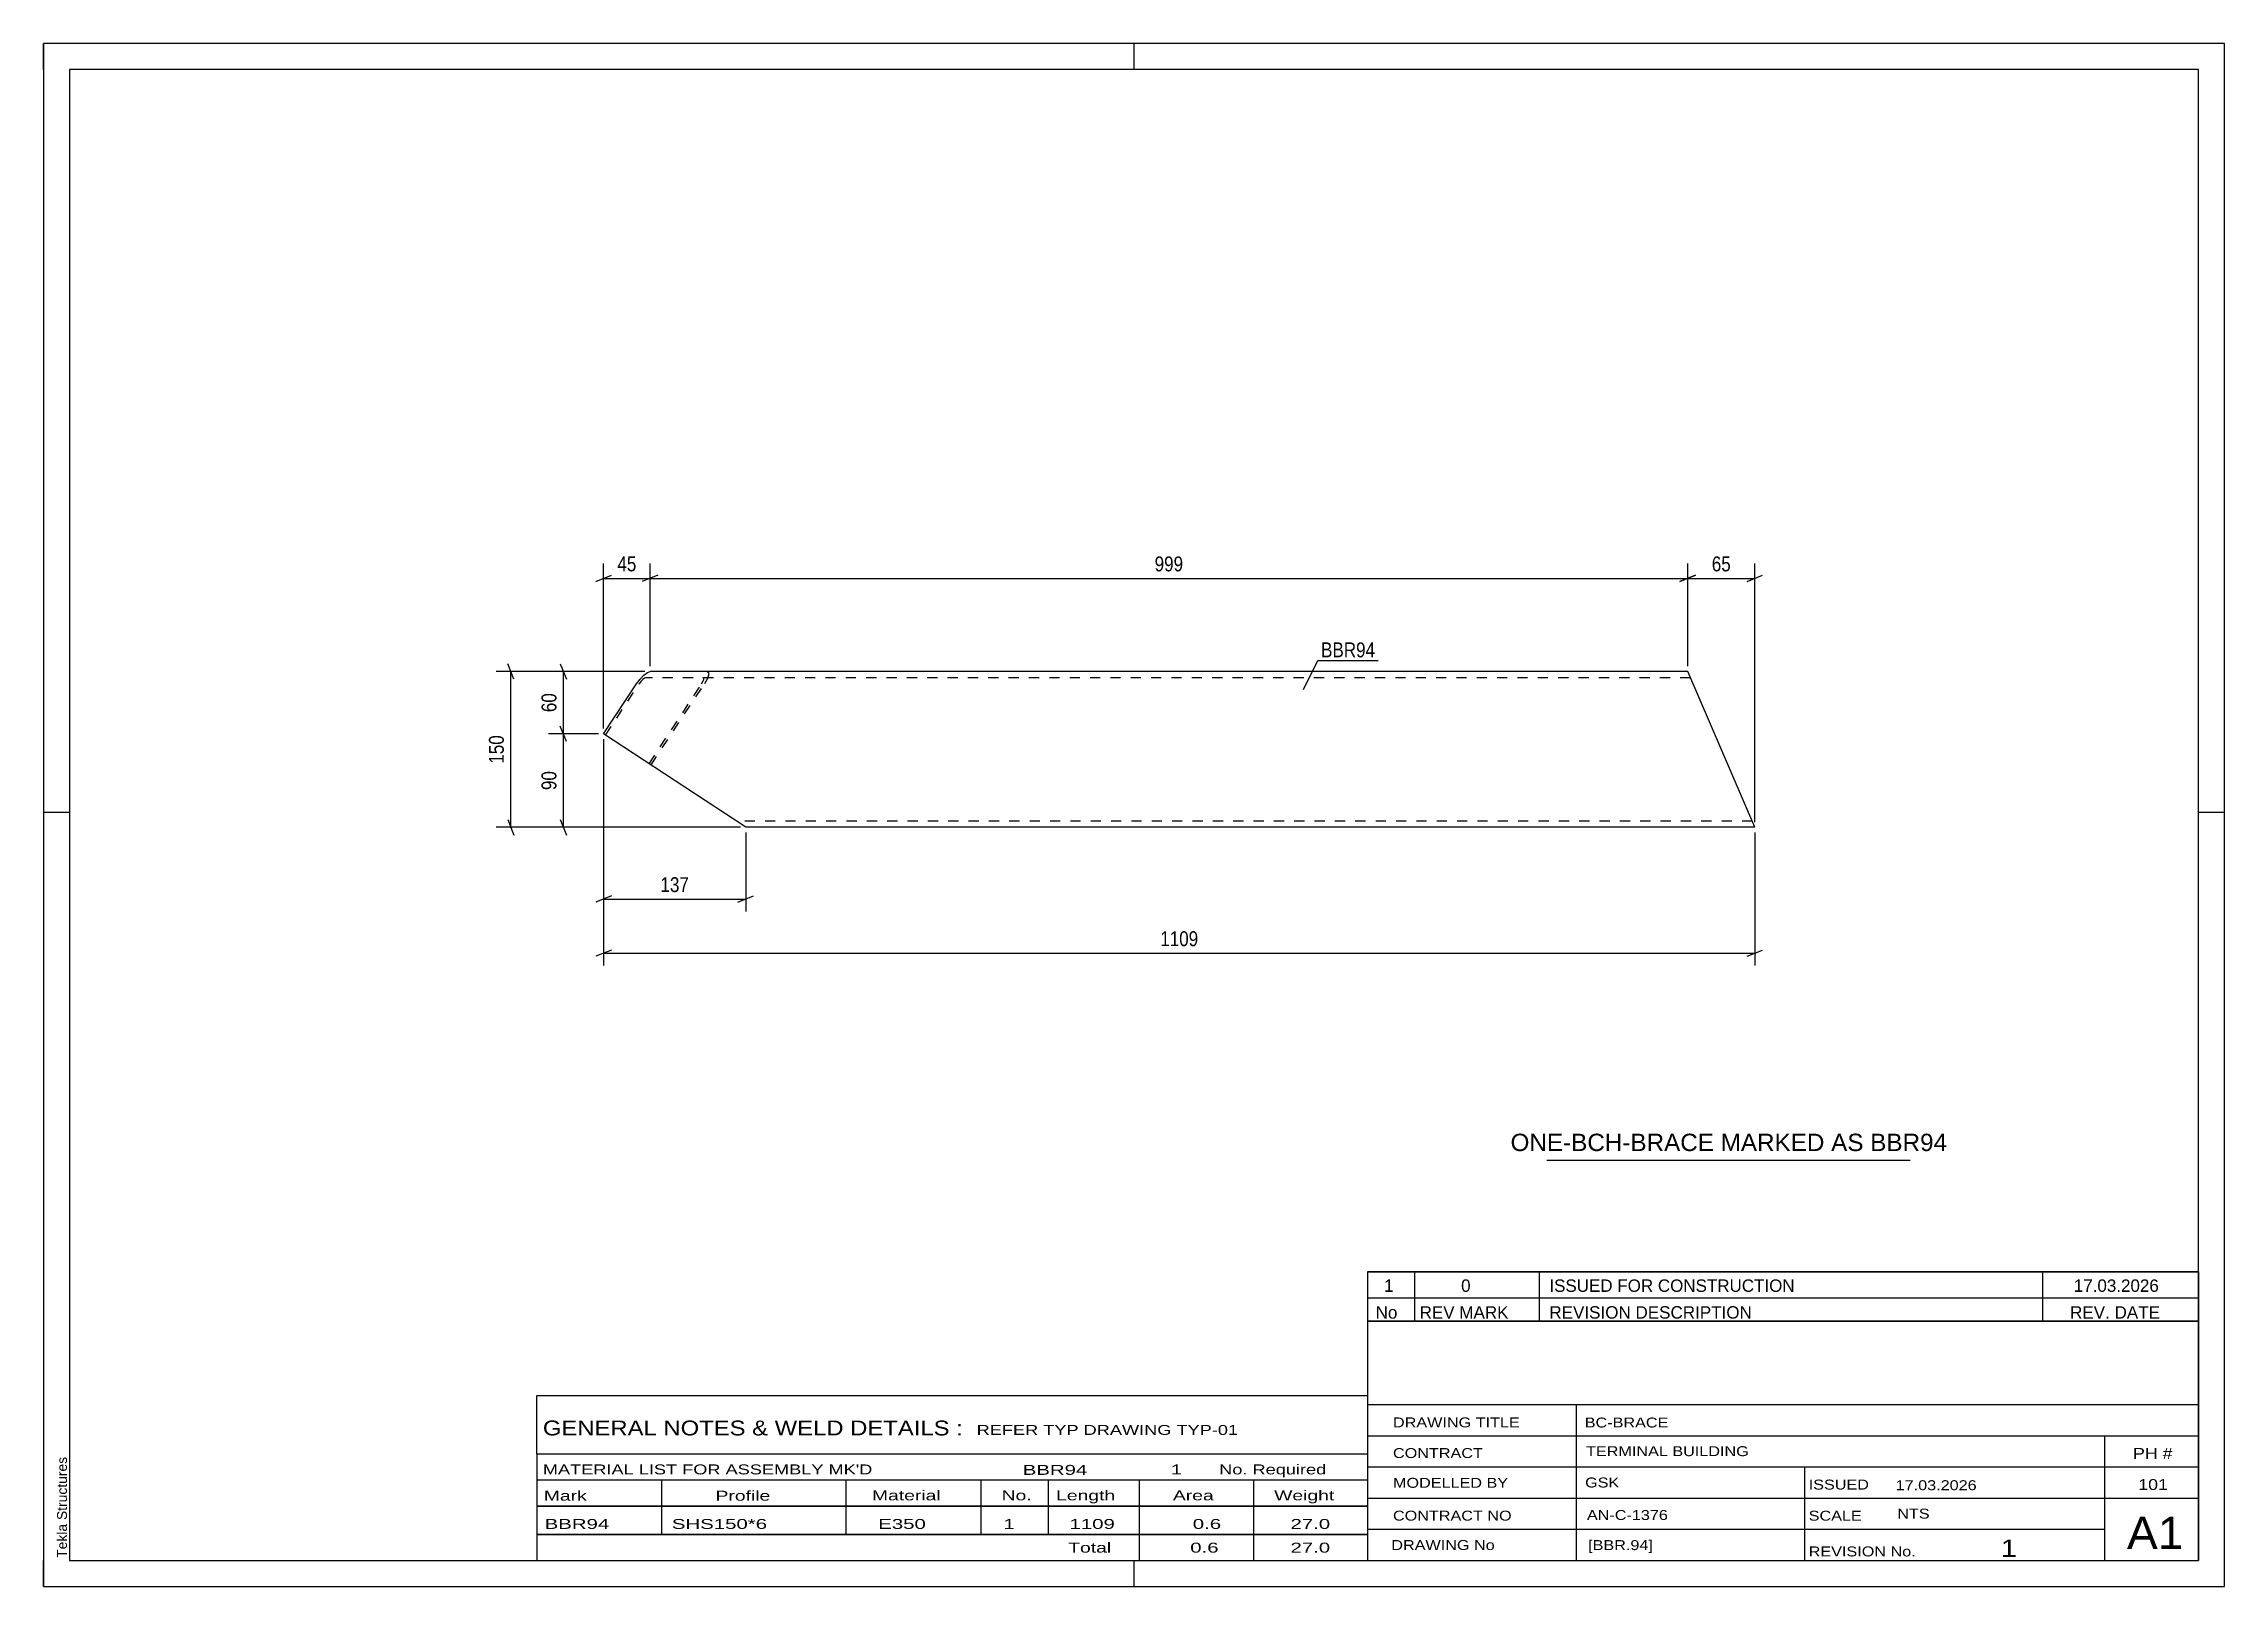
# Model space of a CAD drawing. Header units: millimetres. Extents: x 0 to 420, y 0 to 297.
import ezdxf

# ---------------------------------------------------------------- set-up
doc = ezdxf.new("R2010")
doc.units = ezdxf.units.MM
doc.linetypes.add('DXK_LINE_DOT2', pattern=[3.9198, 1.9599, -1.9599])
doc.styles.add('Arial', font='ARIAL.TTF', dxfattribs={"height": 0.2})
doc.styles.add('Arial Narrow', font='ARIALN.TTF', dxfattribs={"height": 0.2})

# ---------------------------------------------------------------- blocks, each defined once
blk = doc.blocks.new('Unknown-580742516-1161')
at = {"color": 5, "linetype": 'Continuous'}
for p, q in [((420, 297), (0, 297)), ((0, 297), (0, 0)), ((0, 292), (0, 297)), ((210, 292), (210, 297)), ((420, 0), (420, 297)), ((415, 292), (5, 292)), ((5, 292), (5, 5)), ((415, 5), (415, 292)), ((5, 149), (0, 149)), ((420, 149), (415, 149)), ((0, 0), (0, 5)), ((5, 5), (415, 5)), ((210, 0), (210, 5)), ((0, 0), (420, 0))]:
    blk.add_line(p, q, dxfattribs=at)
at = {"color": 174, "linetype": 'Continuous', "style": 'Arial'}
blk.add_text('Tekla Structures', height=1.9102, rotation=90, dxfattribs=at).set_placement((4.5, 5.5))
blk = doc.blocks.new('Part-580742516-1270 - 1252')
at = {"color": 2, "linetype": 'Continuous'}
for p, q in [((107.86, 164.13), (114.18, 173.73)), ((114.18, 173.73), (114.86, 174.65)), ((114.86, 174.65), (115.6, 175.42)), ((115.6, 175.42), (116.28, 175.94)), ((116.28, 175.94), (116.8, 176.13)), ((316.65, 176.13), (116.8, 176.13)), ((329.57, 146.13), (316.65, 176.13)), ((135.22, 146.13), (107.86, 164.13)), ((329.57, 146.13), (135.22, 146.13))]:
    blk.add_line(p, q, dxfattribs=at)
at = {"color": 7, "linetype": 'DXK_LINE_DOT2'}
for p, q in [((108.22, 163.89), (114.7, 173.73)), ((115.04, 174.19), (114.7, 173.73)), ((115.41, 174.58), (115.04, 174.19)), ((115.75, 174.84), (115.41, 174.58)), ((116.01, 174.93), (115.75, 174.84)), ((317.17, 174.93), (116.01, 174.93)), ((116.62, 158.37), (126.72, 173.73)), ((116.98, 158.13), (127.25, 173.73)), ((126.72, 173.73), (126.99, 174.19)), ((127.13, 174.84), (126.99, 174.93)), ((126.99, 174.19), (127.13, 174.58)), ((127.13, 174.65), (127.13, 174.84)), ((127.13, 174.58), (127.13, 174.65)), ((127.77, 174.65), (127.25, 173.73)), ((128.06, 175.42), (127.77, 174.65)), ((127.78, 176.13), (128.06, 175.94)), ((128.06, 175.94), (128.06, 175.42)), ((329.06, 147.33), (133.39, 147.33)), ((329.06, 147.33), (329.02, 147.42))]:
    blk.add_line(p, q, dxfattribs=at)
blk = doc.blocks.new('StraightDimension-580742516-1456 - 1252')
at = {"color": 7, "linetype": 'Continuous'}
for p, q in [((90.58, 174.63), (89.38, 177.63)), ((115.8, 176.13), (87.13, 176.13)), ((89.98, 146.13), (89.98, 176.13)), ((89.38, 147.63), (90.58, 144.63)), ((134.22, 146.13), (87.13, 146.13))]:
    blk.add_line(p, q, dxfattribs=at)
at = {"color": 0}
blk.add_wipeout([(89.23, 164.47), (85.03, 164.47), (85.03, 157.78), (89.23, 157.78)], dxfattribs=at)
at = {"color": 3, "style": 'Arial Narrow'}
blk.add_text('150', height=2.863, rotation=90.0002, dxfattribs=at).set_placement((88.63, 158.38))
blk = doc.blocks.new('StraightDimension-580742516-1381 - 1252')
at = {"color": 7, "linetype": 'Continuous'}
for p, q in [((318.15, 194.66), (315.15, 193.46)), ((316.65, 177.13), (316.65, 196.91)), ((316.65, 194.06), (329.57, 194.06)), ((328.07, 193.46), (331.07, 194.66)), ((329.57, 147.13), (329.57, 196.91))]:
    blk.add_line(p, q, dxfattribs=at)
at = {"color": 0}
blk.add_wipeout([(325.54, 194.81), (325.54, 199.01), (320.68, 199.01), (320.68, 194.81)], dxfattribs=at)
at = {"color": 3, "style": 'Arial Narrow'}
blk.add_text('65', height=2.863, dxfattribs=at).set_placement((321.28, 195.41))
blk = doc.blocks.new('StraightDimension-580742516-1382 - 1252')
at = {"color": 7, "linetype": 'Continuous'}
for p, q in [((118.3, 194.66), (115.3, 193.46)), ((116.8, 177.13), (116.8, 196.91)), ((116.8, 194.06), (316.65, 194.06)), ((315.15, 193.46), (318.15, 194.66)), ((316.65, 177.13), (316.65, 196.91))]:
    blk.add_line(p, q, dxfattribs=at)
at = {"color": 0}
blk.add_wipeout([(220.07, 194.81), (220.07, 199.01), (213.38, 199.01), (213.38, 194.81)], dxfattribs=at)
at = {"color": 3, "style": 'Arial Narrow'}
blk.add_text('999', height=2.863, dxfattribs=at).set_placement((213.98, 195.41))
blk = doc.blocks.new('StraightDimension-580742516-1364 - 1252')
at = {"color": 7, "linetype": 'Continuous'}
for p, q in [((107.86, 163.13), (107.86, 119.5)), ((329.57, 145.13), (329.57, 119.5)), ((109.36, 122.5), (106.36, 121.3)), ((107.86, 121.9), (329.57, 121.9)), ((328.07, 121.3), (331.07, 122.5))]:
    blk.add_line(p, q, dxfattribs=at)
at = {"color": 0}
blk.add_wipeout([(222.97, 122.65), (222.97, 126.85), (214.46, 126.85), (214.46, 122.65)], dxfattribs=at)
at = {"color": 3, "style": 'Arial Narrow'}
blk.add_text('1109', height=2.863, dxfattribs=at).set_placement((215.06, 123.25))
blk = doc.blocks.new('StraightDimension-580742516-1383 - 1252')
at = {"color": 7, "linetype": 'Continuous'}
for p, q in [((106.36, 193.46), (109.36, 194.66)), ((107.86, 165.13), (107.86, 196.91)), ((107.86, 194.06), (116.8, 194.06)), ((118.3, 194.66), (115.3, 193.46)), ((116.8, 177.13), (116.8, 196.91))]:
    blk.add_line(p, q, dxfattribs=at)
at = {"color": 0}
blk.add_wipeout([(114.76, 194.81), (114.76, 199.01), (109.9, 199.01), (109.9, 194.81)], dxfattribs=at)
at = {"color": 3, "style": 'Arial Narrow'}
blk.add_text('45', height=2.863, dxfattribs=at).set_placement((110.5, 195.41))
blk = doc.blocks.new('StraightDimension-580742516-1418 - 1252')
at = {"color": 7, "linetype": 'Continuous'}
for p, q in [((107.86, 163.13), (107.86, 129.91)), ((135.22, 145.13), (135.22, 129.91)), ((109.36, 132.91), (106.36, 131.71)), ((107.86, 132.31), (135.22, 132.31)), ((133.72, 131.71), (136.72, 132.91))]:
    blk.add_line(p, q, dxfattribs=at)
at = {"color": 0}
blk.add_wipeout([(124.88, 133.06), (124.88, 137.26), (118.2, 137.26), (118.2, 133.06)], dxfattribs=at)
at = {"color": 3, "style": 'Arial Narrow'}
blk.add_text('137', height=2.863, dxfattribs=at).set_placement((118.8, 133.66))
blk = doc.blocks.new('StraightDimension-580742516-1439 - 1252')
at = {"color": 7, "linetype": 'Continuous'}
for p, q in [((99.51, 177.63), (100.71, 174.63)), ((115.8, 176.13), (97.26, 176.13)), ((100.11, 164.13), (100.11, 176.13)), ((106.86, 164.13), (97.26, 164.13)), ((100.71, 162.63), (99.51, 165.63))]:
    blk.add_line(p, q, dxfattribs=at)
at = {"color": 0}
blk.add_wipeout([(99.36, 172.56), (95.16, 172.56), (95.16, 167.7), (99.36, 167.7)], dxfattribs=at)
at = {"color": 3, "style": 'Arial Narrow'}
blk.add_text('60', height=2.863, rotation=90.0002, dxfattribs=at).set_placement((98.76, 168.3))
blk = doc.blocks.new('StraightDimension-580742516-1440 - 1252')
at = {"color": 7, "linetype": 'Continuous'}
for p, q in [((106.86, 164.13), (97.26, 164.13)), ((100.71, 162.63), (99.51, 165.63)), ((100.11, 146.13), (100.11, 164.13)), ((99.51, 147.63), (100.71, 144.63)), ((134.22, 146.13), (97.26, 146.13))]:
    blk.add_line(p, q, dxfattribs=at)
at = {"color": 0}
blk.add_wipeout([(99.36, 157.56), (95.16, 157.56), (95.16, 152.7), (99.36, 152.7)], dxfattribs=at)
at = {"color": 3, "style": 'Arial Narrow'}
blk.add_text('90', height=2.863, rotation=90.0002, dxfattribs=at).set_placement((98.76, 153.3))
blk = doc.blocks.new('Unknown-580742516-1727')
at = {"color": 7, "linetype": 'Continuous'}
for p, q in [((255, 60.55), (415, 60.55)), ((415, 60.55), (255, 60.55)), ((255, 60.55), (255, 55.55)), ((264, 60.55), (264, 55.55)), ((288, 60.55), (288, 55.55)), ((385, 60.55), (385, 55.55)), ((415, 60.55), (415, 55.55)), ((255, 55.55), (415, 55.55)), ((255, 55.55), (255, 51.05)), ((255, 55.55), (415, 55.55)), ((264, 55.55), (264, 51.05)), ((288, 55.55), (288, 51.05)), ((385, 55.55), (385, 51.05)), ((415, 55.55), (415, 51.05)), ((415, 51.05), (255, 51.05))]:
    blk.add_line(p, q, dxfattribs=at)
at = {"color": 7, "linetype": 'Continuous', "style": 'Arial Narrow'}
for s, height, width, p in [('1', 2.39, 1.196471, (258.16, 56.7)), ('0', 2.39, 1.196471, (273, 56.7)), ('ISSUED FOR CONSTRUCTION', 2.3861, 1.196471, (290, 56.7)), ('17.03.2026', 2.386, 1.196471, (391, 56.7)), ('No', 2.386, 1.2, (256.54, 51.55)), ('REV MARK', 2.386, 1.2, (265, 51.55)), ('REVISION DESCRIPTION', 2.3861, 1.2, (290, 51.55)), ('REV. DATE', 2.386, 1.2, (390.28, 51.55))]:
    blk.add_text(s, height=height, dxfattribs=dict(at, width=width)).set_placement(p)
blk = doc.blocks.new('Unknown-580742516-1726')
at = {"color": 7, "linetype": 'Continuous'}
for p, q in [((255, 51.05), (255, 5)), ((255, 51.05), (415, 51.05)), ((415, 51), (415, 5)), ((255, 35), (415, 35)), ((295.14, 35), (295.14, 5)), ((255, 29), (415, 29)), ((397, 5.05), (397, 29.05)), ((255, 23), (415, 23)), ((339.14, 23), (339.14, 5)), ((255, 17), (415, 17)), ((255, 11), (397, 11)), ((255, 5), (415, 5))]:
    blk.add_line(p, q, dxfattribs=at)
at = {"color": 7, "style": 'Arial Narrow'}
for s, height, width, p in [('DRAWING TITLE', 1.9089, 1.425378, (259.88, 30.61)), ('BC-BRACE', 1.909, 1.425378, (296.81, 30.59)), ('CONTRACT', 1.909, 1.425378, (259.88, 24.71)), ('TERMINAL BUILDING', 1.9089, 1.425378, (297.06, 25.07)), ('MODELLED BY', 1.9089, 1.425378, (259.88, 18.98)), ('GSK', 1.909, 1.425378, (296.88, 19.04)), ('ISSUED', 1.909, 1.425378, (339.94, 18.64)), ('17.03.2026', 1.909, 1.425378, (356.69, 18.52)), ('CONTRACT NO', 1.9089, 1.425378, (259.88, 12.66)), ('AN-C-1376', 1.909, 1.425378, (297.23, 12.78)), ('SCALE', 1.909, 1.425378, (339.94, 12.65)), ('A1', 6.204, 1.25, (401.24, 7.2)), ('DRAWING No', 1.909, 1.425378, (259.56, 7)), ('[BBR.94]', 1.909, 1.425378, (297.46, 6.99)), ('1', 3.34, 1.5, (376.91, 5.68)), ('REVISION No.', 1.9089, 1.425378, (339.94, 5.77))]:
    blk.add_text(s, height=height, dxfattribs=dict(at, width=width)).set_placement(p)
at = {"color": 7, "linetype": 'Continuous', "style": 'Arial Narrow'}
for s, height, width, p in [('PH #', 2.1, 1.42538, (402.4, 24.55)), ('101', 2.1, 1.42538, (403.41, 18.55)), ('NTS', 1.909, 1.425378, (357, 13.05))]:
    blk.add_text(s, height=height, dxfattribs=dict(at, width=width)).set_placement(p)
blk = doc.blocks.new('Unknown-580742516-1728')
at = {"color": 7, "linetype": 'Continuous'}
for p, q in [((95, 36.75), (255, 36.75)), ((95, 25.5), (95, 36.75)), ((255, 36.75), (255, 25.5)), ((95, 25.5), (255, 25.5)), ((95, 25.5), (95, 20.5)), ((255, 25.5), (255, 20.5)), ((95, 20.5), (255, 20.5)), ((95, 20.5), (95, 15.5)), ((119, 20.5), (119, 15.5)), ((154.5, 20.5), (154.5, 15.5)), ((180.5, 20.5), (180.5, 15.5)), ((193.5, 20.5), (193.5, 15.5)), ((211, 20.5), (211, 15.5)), ((233, 20.5), (233, 15.5)), ((255, 20.5), (255, 15.5)), ((95, 15.5), (255, 15.5)), ((95, 15.45), (95, 10.05)), ((95, 15.45), (255, 15.45)), ((119, 15.5), (119, 10)), ((154.5, 15.5), (154.5, 10)), ((180.5, 15.5), (180.5, 10)), ((193.5, 15.5), (193.5, 10)), ((211, 15.5), (211, 10)), ((233, 15.5), (233, 10)), ((255, 15.45), (255, 10.05)), ((95, 10.05), (255, 10.05)), ((95, 10), (255, 10)), ((95, 10), (95, 5)), ((211, 10), (211, 5)), ((233, 10), (233, 5)), ((255, 10), (255, 5)), ((95, 5), (255, 5))]:
    blk.add_line(p, q, dxfattribs=at)
at = {"color": 7, "style": 'Arial Narrow'}
for s, height, width, p in [('GENERAL NOTES & WELD DETAILS :', 2.8633, 1.4, (96.15, 29.06)), ('REFER TYP DRAWING TYP-01', 1.9089, 1.6, (179.7, 29.16)), ("MATERIAL LIST FOR ASSEMBLY MK'D", 1.9089, 1.6, (96.15, 21.56)), ('BBR94', 1.909, 1.794707, (188.57, 21.47)), ('1', 1.91, 1.794707, (217.08, 21.56)), ('No. Required', 1.9089, 1.6, (226.41, 21.56)), ('Mark', 1.909, 1.7, (96.34, 16.5)), ('Profile', 1.909, 1.7, (129.41, 16.5)), ('Material', 1.909, 1.7, (159.54, 16.56)), ('No.', 1.909, 1.7, (184.5, 16.56)), ('Length', 1.909, 1.7, (195, 16.56)), ('Area', 1.909, 1.7, (217.5, 16.56)), ('Weight', 1.909, 1.7, (237, 16.56))]:
    blk.add_text(s, height=height, dxfattribs=dict(at, width=width)).set_placement(p)
at = {"color": 7, "linetype": 'Continuous', "style": 'Arial Narrow'}
for s, height, width, p in [('BBR94', 1.909, 1.794707, (96.5, 11.06)), ('SHS150*6', 1.909, 1.794707, (121, 11.06)), ('E350', 1.909, 1.794707, (160.74, 11.06)), ('1', 1.91, 1.794707, (184.86, 11.06)), ('1109', 1.909, 1.794707, (197.58, 11.06)), ('0.6', 1.909, 1.794707, (221.32, 11.06)), ('27.0', 1.909, 1.794707, (240.14, 11.06)), ('Total', 1.909, 1.7, (197.33, 6.5)), ('0.6', 1.909, 1.794707, (220.83, 6.5)), ('27.0', 1.909, 1.794707, (240.14, 6.5))]:
    blk.add_text(s, height=height, dxfattribs=dict(at, width=width)).set_placement(p)
blk = doc.blocks.new('Unknown-580742516-1729')
at = {"color": 7, "linetype": 'Continuous'}
blk.add_line((289.5, 82.05), (359.5, 82.05), dxfattribs=at)
at = {"color": 7, "style": 'Arial'}
blk.add_text('ONE-BCH-BRACE MARKED AS BBR94', height=3.3428, dxfattribs=at).set_placement((282.52, 83.8))
blk = doc.blocks.new('Mark-580742516-1265 - 1252')
at = {"color": 0}
blk.add_wipeout([(256.44, 178.86), (256.44, 181.86), (246.03, 181.86), (246.03, 178.86)], dxfattribs=at)
blk.add_wipeout([(256.44, 178.86), (256.44, 181.86), (246.03, 181.86), (246.03, 178.86)], dxfattribs=at)
at = {"color": 30, "linetype": 'Continuous'}
for p, q in [((242.67, 172.66), (245.43, 178.26)), ((245.43, 178.26), (257.04, 178.26))]:
    blk.add_line(p, q, dxfattribs=at)
at = {"color": 3, "style": 'Arial Narrow'}
blk.add_text('BBR94', height=2.863, dxfattribs=at).set_placement((246.03, 178.86))

msp = doc.modelspace()

# ---------------------------------------------------------------- block references
for name in ['Unknown-580742516-1161', 'Part-580742516-1270 - 1252', 'Unknown-580742516-1729', 'Unknown-580742516-1727', 'Unknown-580742516-1726', 'Unknown-580742516-1728']:
    msp.add_blockref(name, (0, 0))

# ---------------------------------------------------------------- next in the draw order: block references
for name in ['StraightDimension-580742516-1381 - 1252', 'StraightDimension-580742516-1456 - 1252']:
    msp.add_blockref(name, (0, 0))

# ---------------------------------------------------------------- next in the draw order: block references
for name in ['StraightDimension-580742516-1382 - 1252', 'StraightDimension-580742516-1364 - 1252']:
    msp.add_blockref(name, (0, 0))

# ---------------------------------------------------------------- next in the draw order: block references
for name in ['StraightDimension-580742516-1383 - 1252', 'Mark-580742516-1265 - 1252']:
    msp.add_blockref(name, (0, 0))

# ---------------------------------------------------------------- next in the draw order: block references
msp.add_blockref('StraightDimension-580742516-1418 - 1252', (0, 0))

# ---------------------------------------------------------------- next in the draw order: block references
msp.add_blockref('StraightDimension-580742516-1439 - 1252', (0, 0))

# ---------------------------------------------------------------- next in the draw order: block references
msp.add_blockref('StraightDimension-580742516-1440 - 1252', (0, 0))

doc.saveas('drawing.dxf')
